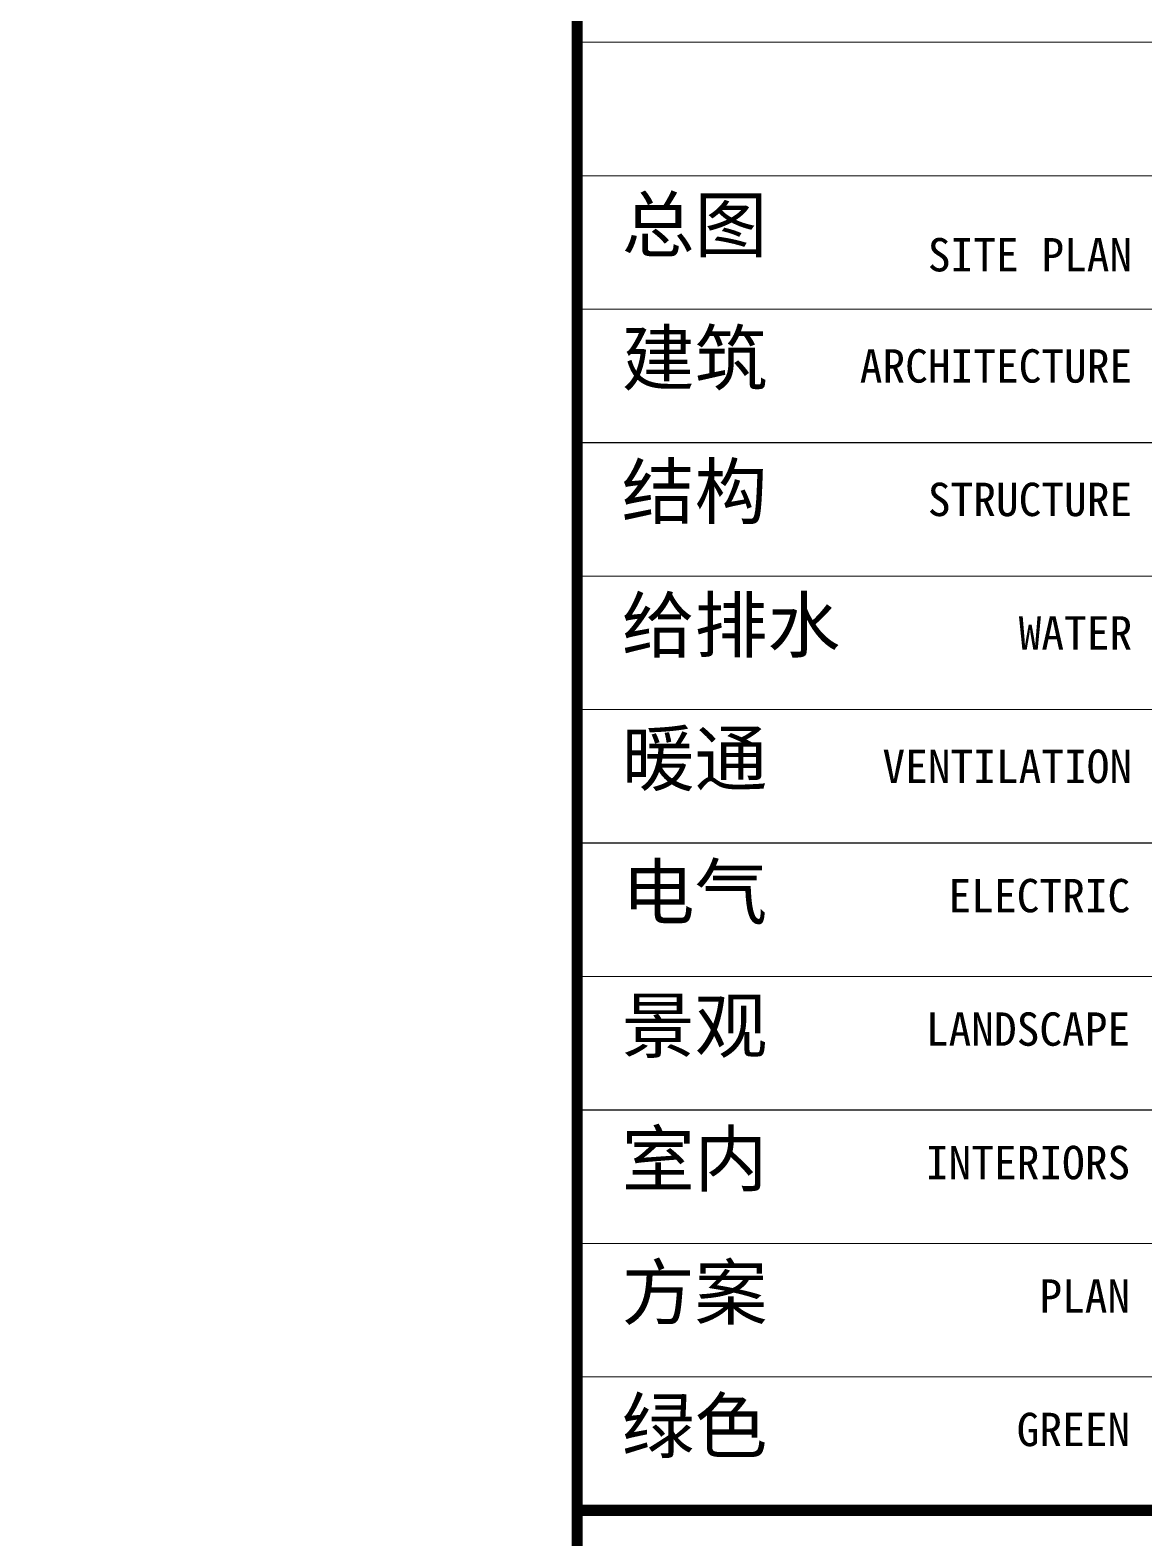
# Model space of a CAD drawing. Extents: x 116425 to 211028, y 11881 to 56060.
# Drawn here: x 206047 to 208548, y 40723 to 44110 of the extents above; entities that cross this region are included whole.
import ezdxf
from ezdxf.enums import TextEntityAlignment as Align
from ezdxf.xclip import XClip

# ---------------------------------------------------------------- set-up
doc = ezdxf.new("R2010")
doc.units = 0
doc.header["$LTSCALE"] = 1000
doc.header["$MEASUREMENT"] = 0
doc.header["$XCLIPFRAME"] = 0
doc.styles.add('图签信息$0$华文细黑', font='STXIHEI_0.TTF', dxfattribs={"height": 10})

# ---------------------------------------------------------------- blocks, each defined once
blk = doc.blocks.new('图框-A1')
for points, const_width in [([(0, 0), (841, 0), (841, 594), (0, 594)], 0.05), ([(766, 584), (25, 584), (25, 10), (766, 10)], 0.5)]:
    blk.add_lwpolyline(points, close=True, dxfattribs=dict(const_width=const_width))
blk = doc.blocks.new('X-104 13#平面')
at = {"xscale": 100, "yscale": 100, "zscale": 100}
blk.add_blockref('图框-A1', (-10634.5, -20285.2), dxfattribs=at)
blk = doc.blocks.new('图签信息')
at = {"const_width": 0.5}
for points in [[(-65, 574), (-65, 500.5), (0, 500.5), (0, 574)], [(-65, 0), (0, 0), (0, 500.5), (-65, 500.5)]]:
    blk.add_lwpolyline(points, close=True, dxfattribs=at)
at = {"const_width": 0.05}
for points in [[(-65, 566.5), (0, 566.5)], [(-65, 560.5), (0, 560.5)], [(-65, 554.5), (0, 554.5)], [(-65, 548.5), (0, 548.5)], [(-65, 542.5), (0, 542.5)], [(-65, 536.5), (0, 536.5)], [(-65, 530.5), (0, 530.5)], [(-65, 524.5), (0, 524.5)], [(-65, 518.5), (0, 518.5)], [(-65, 512.5), (0, 512.5)], [(-65, 512.5), (0, 512.5)], [(-65, 506.5), (0, 506.5)], [(-65, 500.5), (0, 500.5)]]:
    blk.add_lwpolyline(points, dxfattribs=at)
at = {"style": '图签信息$0$华文细黑'}
for s, p in [('总图', (-63, 559.5)), ('建筑', (-63, 553.5)), ('结构', (-63, 547.5)), ('给排水', (-63, 541.5)), ('暖通', (-63, 535.5)), ('电气', (-63, 529.5)), ('景观', (-63, 523.5)), ('室内', (-63, 517.5)), ('方案', (-63, 511.5)), ('绿色', (-63, 505.5))]:
    blk.add_text(s, height=2.4, dxfattribs=at).set_placement(p, align=Align.TOP_LEFT)
for s, p in [('SITE PLAN', (-40.056, 557.698)), ('ARCHITECTURE', (-40.056, 552.698)), ('STRUCTURE', (-40.056, 546.698)), ('WATER', (-40.056, 540.698)), ('VENTILATION', (-40.056, 534.698)), ('ELECTRIC', (-40.145, 528.886)), ('LANDSCAPE', (-40.145, 522.886)), ('INTERIORS', (-40.145, 516.886)), ('PLAN', (-40.145, 510.886)), ('GREEN', (-40.145, 504.886))]:
    blk.add_text(s, height=1.5, dxfattribs=at).set_placement(p, align=Align.TOP_RIGHT)
blk = doc.blocks.new('图签-A1')
at = {"color": 2}
blk.add_blockref('图签信息', (0, 0), dxfattribs=at)

msp = doc.modelspace()

# ---------------------------------------------------------------- block references
at = {"xscale": 50, "yscale": 50, "zscale": 50}
for name, p in [('图框-A1', (168976.7, 15258.1)), ('图签-A1', (210526.7, 15758.1))]:
    msp.add_blockref(name, p, dxfattribs=at)
ref = msp.add_blockref('X-104 13#平面', (135059.8, 23721.2))
XClip(ref).set_block_clipping_path([(47300.0000000066, 8199.9999999998), (54100.0000000072, 18799.9999999998)])

doc.saveas('drawing.dxf')
